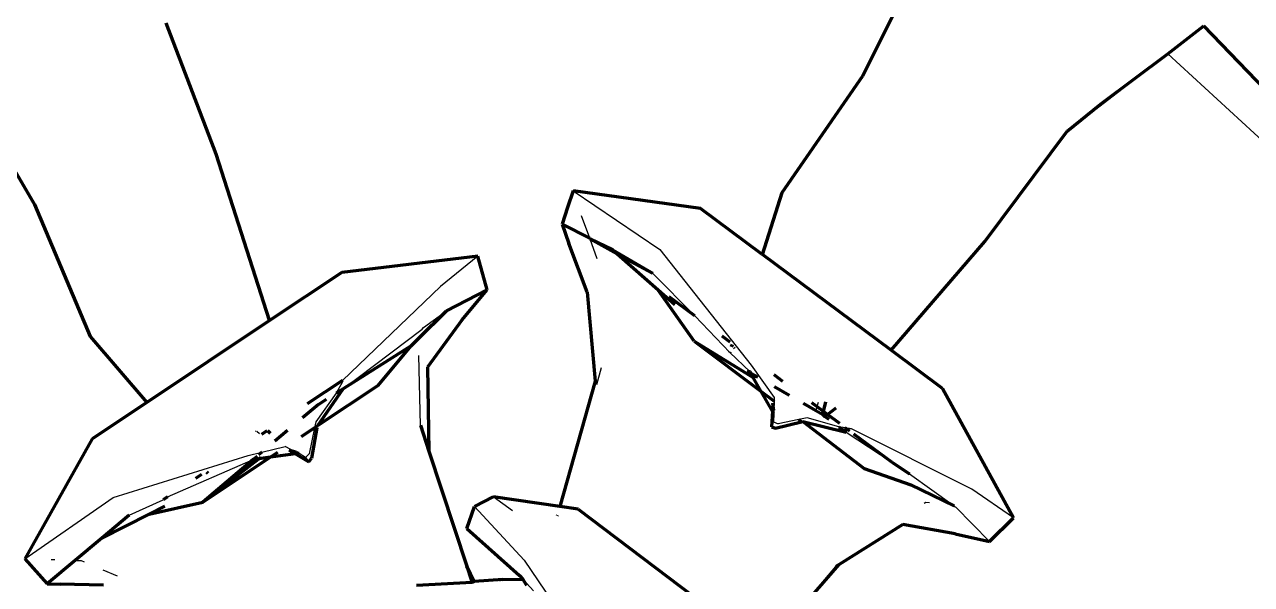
# Model space of a CAD drawing. Header units: millimetres. Extents: x 4307 to 31003, y 2809 to 20009.
# Drawn here: x 11007.7 to 11058.8, y 13310 to 13333.4 of the extents above; entities that cross this region are included whole.
import ezdxf

# ---------------------------------------------------------------- set-up
doc = ezdxf.new("R2010")
doc.units = ezdxf.units.MM
doc.layers.add('ProfileEdges', color=7, linetype='Continuous')

msp = doc.modelspace()

# ---------------------------------------------------------------- linework, layer by layer
for p, q in [((11051.149, 13328.917), (11055.342, 13332.143)), ((11055.342, 13332.143), (11060.687, 13327.223)), ((11030.562, 13326.432), (11034.175, 13323.989)), ((11039.267, 13326.362), (11038.422, 13323.79)), ((11031.25, 13324.455), (11030.909, 13325.39)), ((11031.562, 13323.597), (11031.266, 13324.409)), ((11034.175, 13323.989), (11037.978, 13319.159)), ((11026.586, 13323.712), (11025.028, 13322.442)), ((11033.865, 13323), (11035.626, 13321.219)), ((11025.028, 13322.442), (11020.941, 13318.523)), ((11024.318, 13320.73), (11025.281, 13321.42)), ((11035.626, 13321.219), (11037.086, 13319.684)), ((11020.97, 13318.176), (11024.266, 13320.656)), ((11024.266, 13320.656), (11024.318, 13320.73)), ((11024.111, 13320.206), (11024.109, 13320.268)), ((11037.306, 13319.895), (11037.238, 13319.837)), ((11024.192, 13316.655), (11024.126, 13319.557)), ((11037.086, 13319.684), (11037.934, 13318.883)), ((11031.544, 13318.348), (11031.745, 13319.061)), ((11037.978, 13319.159), (11038.94, 13317.814)), ((11020.941, 13318.462), (11020.677, 13317.99)), ((11020.941, 13318.523), (11020.941, 13318.462)), ((11020.677, 13317.99), (11019.826, 13316.793)), ((11038.94, 13317.814), (11038.936, 13317.658)), ((11038.936, 13317.658), (11038.925, 13317.262)), ((11040.72, 13317.428), (11040.68, 13317.269)), ((11040.765, 13317.605), (11040.72, 13317.428)), ((11019.826, 13316.793), (11019.775, 13316.541)), ((11038.825, 13316.586), (11038.912, 13316.794)), ((11038.921, 13317.138), (11038.912, 13316.794)), ((11038.912, 13316.794), (11039.106, 13316.713)), ((11038.925, 13317.262), (11038.921, 13317.138)), ((11039.959, 13316.892), (11039.106, 13316.713)), ((11040.316, 13316.966), (11039.959, 13316.892)), ((11041.637, 13316.588), (11040.316, 13316.966)), ((11017.311, 13316.425), (11017.312, 13316.393)), ((11017.379, 13316.409), (11017.489, 13316.305)), ((11019.775, 13316.541), (11019.555, 13315.465)), ((11041.902, 13316.549), (11041.637, 13316.588)), ((11042.164, 13316.509), (11041.902, 13316.549)), ((11041.932, 13316.357), (11043.838, 13315.108)), ((11047.175, 13313.983), (11042.164, 13316.509)), ((11017.582, 13315.525), (11018.555, 13315.771)), ((11019.026, 13315.513), (11018.555, 13315.771)), ((11011.38, 13313.631), (11017.018, 13315.383)), ((11013.652, 13313.66), (11017.217, 13315.224)), ((11017.018, 13315.383), (11017.582, 13315.525)), ((11019.408, 13315.304), (11019.139, 13315.476)), ((11019.555, 13315.465), (11019.408, 13315.304)), ((11019.408, 13315.304), (11019.538, 13315.13)), ((11044.576, 13314.628), (11046.446, 13313.293)), ((11048.908, 13312.793), (11047.175, 13313.983)), ((11007.697, 13311.08), (11011.38, 13313.631)), ((11012.055, 13312.903), (11013.471, 13313.54)), ((11028.521, 13311.029), (11026.445, 13313.268)), ((11028.023, 13313.085), (11027.229, 13313.664)), ((11045.192, 13313.407), (11045.258, 13313.449)), ((11045.258, 13313.449), (11045.405, 13313.425)), ((11046.464, 13313.248), (11046.446, 13313.293)), ((11046.464, 13313.248), (11046.495, 13313.243)), ((11047.913, 13311.805), (11046.495, 13313.243)), ((11008.955, 13311.033), (11008.798, 13311.039)), ((11010.068, 13310.988), (11009.89, 13310.995)), ((11010.189, 13310.937), (11010.068, 13310.988)), ((11028.521, 13311.029), (11030.829, 13307.595)), ((11038.355, 13307.053), (11041.502, 13310.754)), ((11011.566, 13310.357), (11010.963, 13310.61)), ((11026.355, 13310.096), (11026.315, 13310.176)), ((11027.5, 13310.161), (11027.62, 13310.214)), ((11028.466, 13310.228), (11028.901, 13309.744))]:
    msp.add_line(p, q)
at = {"layer": 'ProfileEdges', "lineweight": 211}
for p, q in [((11045.005, 13336.005), (11042.626, 13331.229)), ((11015.68, 13327.967), (11013.589, 13333.428)), ((11055.342, 13332.143), (11056.844, 13333.314)), ((11061.831, 13328.135), (11056.844, 13333.314)), ((11052.54, 13330.045), (11055.342, 13332.143)), ((11039.267, 13326.362), (11042.626, 13331.229)), ((11005.47, 13330.367), (11008.104, 13325.867)), ((11051.149, 13328.917), (11052.54, 13330.045)), ((11047.724, 13324.313), (11051.149, 13328.917)), ((11017.904, 13321.02), (11015.68, 13327.967)), ((11030.562, 13326.432), (11030.329, 13325.743)), ((11035.861, 13325.695), (11030.562, 13326.432)), ((11038.445, 13323.772), (11039.267, 13326.362)), ((11008.104, 13325.867), (11010.429, 13320.358)), ((11030.329, 13325.743), (11030.102, 13325.04)), ((11038.422, 13323.79), (11035.861, 13325.695)), ((11030.102, 13325.04), (11030.374, 13324.236)), ((11031.25, 13324.455), (11030.102, 13325.04)), ((11031.266, 13324.409), (11031.25, 13324.455)), ((11031.137, 13322.206), (11030.374, 13324.236)), ((11032.201, 13323.97), (11031.266, 13324.409)), ((11032.399, 13323.795), (11031.266, 13324.409)), ((11032.201, 13323.97), (11033.865, 13323)), ((11032.399, 13323.795), (11032.201, 13323.97)), ((11043.815, 13319.779), (11047.724, 13324.313)), ((11026.586, 13323.712), (11020.917, 13323.031)), ((11026.978, 13322.297), (11026.586, 13323.712)), ((11034.107, 13322.284), (11032.399, 13323.795)), ((11033.865, 13323), (11032.399, 13323.795)), ((11038.445, 13323.772), (11038.422, 13323.79)), ((11043.815, 13319.779), (11038.445, 13323.772)), ((11020.917, 13323.031), (11017.904, 13321.02)), ((11026.978, 13322.297), (11025.281, 13321.42)), ((11025.911, 13321.037), (11026.978, 13322.297)), ((11031.137, 13322.206), (11031.478, 13318.491)), ((11035.607, 13320.153), (11034.107, 13322.284)), ((11034.797, 13321.673), (11034.107, 13322.284)), ((11035.626, 13321.219), (11034.56, 13322.012)), ((11024.109, 13320.268), (11025.281, 13321.42)), ((11017.904, 13321.02), (11012.786, 13317.603)), ((11025.911, 13321.037), (11024.482, 13319.069)), ((11010.429, 13320.358), (11012.786, 13317.603)), ((11037.098, 13320.123), (11036.776, 13320.362)), ((11023.804, 13319.968), (11020.97, 13318.176)), ((11022.435, 13318.311), (11023.804, 13319.968)), ((11023.804, 13319.968), (11024.109, 13320.268)), ((11035.607, 13320.153), (11038.4, 13318.06)), ((11035.607, 13320.153), (11038.068, 13318.647)), ((11037.165, 13319.921), (11037.196, 13320.015)), ((11037.086, 13319.684), (11037.1, 13319.726)), ((11045.951, 13318.19), (11043.815, 13319.779)), ((11024.482, 13319.069), (11024.539, 13315.57)), ((11037.934, 13318.883), (11037.815, 13318.904)), ((11037.973, 13318.814), (11037.934, 13318.883)), ((11038.068, 13318.647), (11037.973, 13318.814)), ((11038.255, 13318.655), (11037.973, 13318.814)), ((11020.941, 13318.523), (11019.476, 13317.545)), ((11022.435, 13318.311), (11019.919, 13316.637)), ((11031.478, 13318.491), (11030.005, 13313.262)), ((11038.068, 13318.647), (11038.15, 13318.597)), ((11038.4, 13318.06), (11038.068, 13318.647)), ((11039.305, 13318.481), (11038.935, 13318.756)), ((11019.919, 13316.637), (11020.97, 13318.176)), ((11020.97, 13318.176), (11020.677, 13317.99)), ((11038.4, 13318.06), (11038.936, 13317.658)), ((11038.864, 13317.239), (11038.4, 13318.06)), ((11038.937, 13318.266), (11039.56, 13317.91)), ((11048.908, 13312.793), (11045.951, 13318.19)), ((11012.786, 13317.603), (11010.514, 13316.086)), ((11019.942, 13317.52), (11019.272, 13316.955)), ((11019.942, 13317.52), (11020.277, 13317.736)), ((11038.884, 13317.569), (11038.864, 13317.239)), ((11038.925, 13317.262), (11038.884, 13317.569)), ((11040.151, 13317.573), (11040.68, 13317.269)), ((11040.72, 13317.428), (11040.501, 13317.591)), ((11040.68, 13317.269), (11040.971, 13317.103)), ((11040.999, 13317.221), (11040.72, 13317.428)), ((11040.999, 13317.221), (11041.091, 13317.622)), ((11041.159, 13317.101), (11041.527, 13317.385)), ((11038.864, 13317.239), (11038.825, 13316.586)), ((11038.921, 13317.138), (11038.864, 13317.239)), ((11038.991, 13316.527), (11040.082, 13316.799)), ((11039.959, 13316.892), (11040.082, 13316.799)), ((11040.082, 13316.799), (11040.135, 13316.813)), ((11040.135, 13316.813), (11041.932, 13316.357)), ((11040.135, 13316.813), (11042.693, 13314.842)), ((11040.971, 13317.103), (11040.999, 13317.221)), ((11040.971, 13317.103), (11041.042, 13317.011)), ((11041.159, 13317.101), (11040.999, 13317.221)), ((11041.042, 13317.011), (11041.159, 13317.101)), ((11041.042, 13317.011), (11041.221, 13316.911)), ((11041.674, 13316.718), (11041.159, 13317.101)), ((11017.784, 13316.417), (11017.561, 13316.268)), ((11017.937, 13316.311), (11017.826, 13316.418)), ((11018.658, 13316.435), (11018.126, 13315.986)), ((11019.775, 13316.541), (11019.223, 13316.174)), ((11019.869, 13316.548), (11019.656, 13315.272)), ((11019.86, 13316.598), (11019.775, 13316.541)), ((11019.86, 13316.598), (11019.919, 13316.637)), ((11019.869, 13316.548), (11019.86, 13316.598)), ((11024.192, 13316.655), (11024.539, 13315.57)), ((11038.825, 13316.586), (11038.991, 13316.527)), ((11041.637, 13316.588), (11041.932, 13316.357)), ((11042.088, 13316.41), (11041.902, 13316.549)), ((11043.838, 13315.108), (11042.26, 13316.282)), ((11010.514, 13316.086), (11007.697, 13311.08)), ((11017.937, 13315.319), (11015.122, 13313.446)), ((11015.122, 13313.446), (11017.456, 13315.256)), ((11017.217, 13315.224), (11015.122, 13313.446)), ((11017.38, 13315.354), (11017.217, 13315.224)), ((11017.456, 13315.256), (11017.217, 13315.224)), ((11017.582, 13315.525), (11017.447, 13315.411)), ((11017.456, 13315.256), (11017.539, 13315.32)), ((11017.937, 13315.319), (11017.456, 13315.256)), ((11018.24, 13315.52), (11017.937, 13315.319)), ((11018.99, 13315.456), (11017.937, 13315.319)), ((11018.725, 13315.614), (11018.99, 13315.456)), ((11019.026, 13315.513), (11018.725, 13315.614)), ((11019.103, 13315.471), (11018.99, 13315.456)), ((11018.99, 13315.456), (11019.538, 13315.13)), ((11019.103, 13315.471), (11019.026, 13315.513)), ((11019.139, 13315.476), (11019.103, 13315.471)), ((11019.538, 13315.13), (11019.656, 13315.272)), ((11024.539, 13315.57), (11026.12, 13310.768)), ((11042.693, 13314.842), (11044.631, 13314.165)), ((11043.838, 13315.108), (11044.576, 13314.628)), ((11015.065, 13314.603), (11014.812, 13314.434)), ((11015.345, 13314.635), (11015.282, 13314.69)), ((11044.631, 13314.165), (11046.446, 13313.293)), ((11012.884, 13312.946), (11015.122, 13313.446)), ((11013.535, 13313.277), (11012.884, 13312.946)), ((11013.652, 13313.66), (11013.471, 13313.54)), ((11026.132, 13312.34), (11026.445, 13313.268)), ((11027.229, 13313.664), (11026.445, 13313.268)), ((11030.005, 13313.262), (11027.229, 13313.664)), ((11030.762, 13313.153), (11030.005, 13313.262)), ((11012.884, 13312.946), (11010.91, 13311.943)), ((11012.055, 13312.903), (11010.91, 13311.943)), ((11029.903, 13312.897), (11029.894, 13312.868)), ((11030.762, 13313.153), (11036.746, 13308.635)), ((11047.913, 13311.805), (11048.908, 13312.793)), ((11026.132, 13312.34), (11028.326, 13310.384)), ((11044.3, 13312.512), (11041.642, 13310.842)), ((11046.476, 13312.116), (11044.3, 13312.512)), ((11010.91, 13311.943), (11008.63, 13310.031)), ((11046.476, 13312.116), (11047.913, 13311.805)), ((11007.697, 13311.08), (11008.63, 13310.031)), ((11026.433, 13310.131), (11026.12, 13310.768)), ((11026.12, 13310.768), (11026.315, 13310.176)), ((11038.355, 13307.053), (11041.642, 13310.842)), ((11041.642, 13310.842), (11041.502, 13310.754)), ((11026.433, 13310.131), (11026.355, 13310.096)), ((11027.62, 13310.214), (11026.433, 13310.131)), ((11026.447, 13310.102), (11026.433, 13310.131)), ((11027.62, 13310.214), (11028.466, 13310.228)), ((11028.326, 13310.384), (11028.466, 13310.228)), ((11028.627, 13309.961), (11028.466, 13310.228)), ((11008.63, 13310.031), (11009.172, 13310.023)), ((11010.975, 13309.974), (11009.172, 13310.023)), ((11026.355, 13310.096), (11024.022, 13309.964))]:
    msp.add_line(p, q, dxfattribs=at)

doc.saveas('drawing.dxf')
